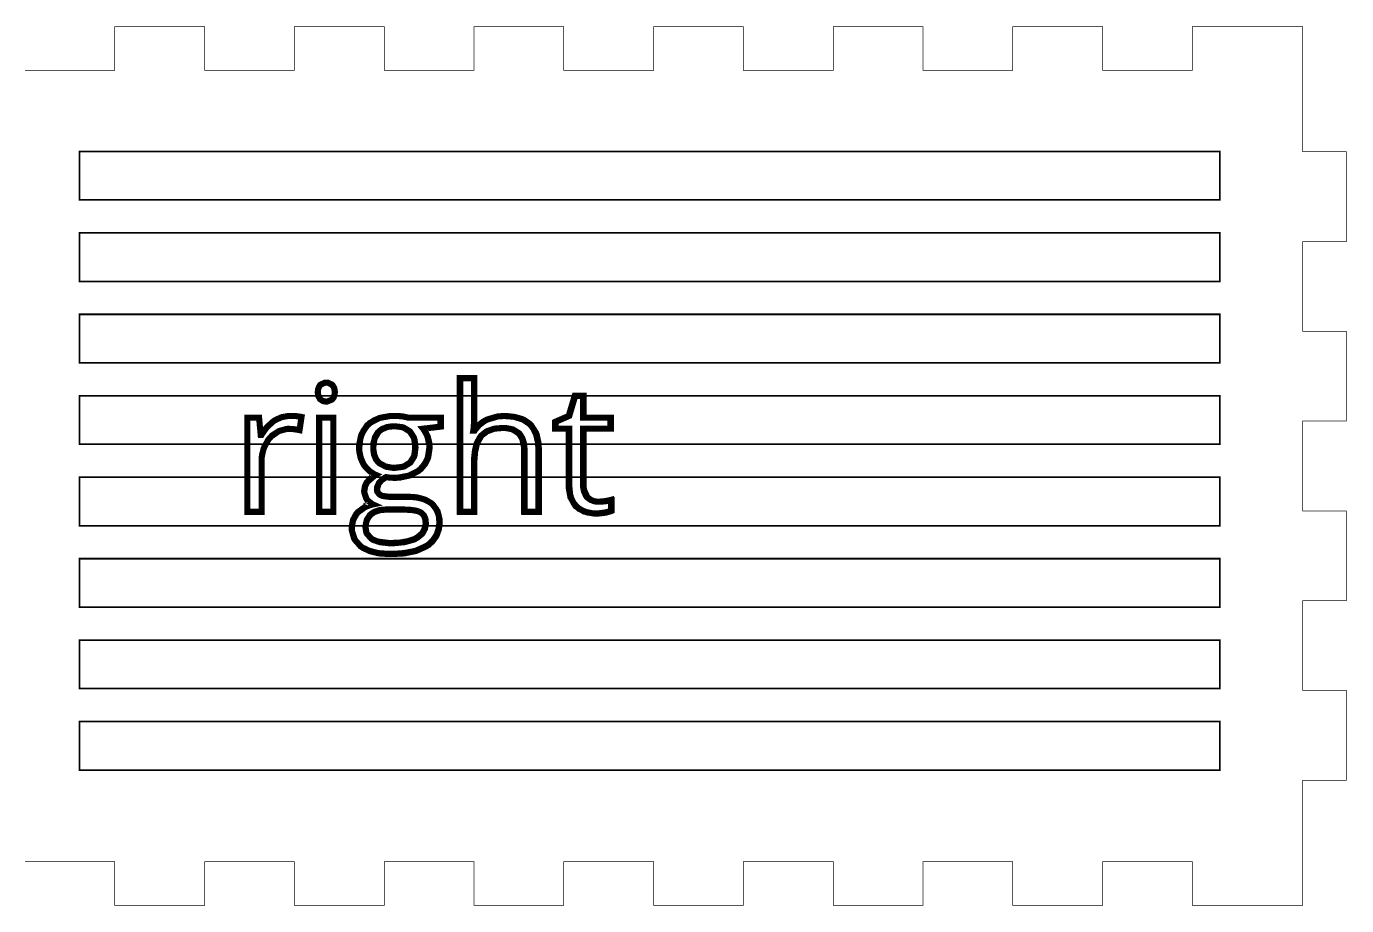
# Model space of a CAD drawing. Extents: x 0 to 31.7, y 0 to 22.6.
# Drawn here: x 13.39 to 21.5, y 5.51 to 10.91 of the extents above; entities that cross this region are included whole.
import ezdxf

# ---------------------------------------------------------------- set-up
doc = ezdxf.new("R2010")
doc.units = 0
doc.layers.get('0').update_dxf_attribs({"linetype": 'CONTINUOUS'})

msp = doc.modelspace()

# ---------------------------------------------------------------- linework, layer by layer
at = {"color": 1, "const_width": 0.00394}
msp.add_lwpolyline([(13.3858, 5.7806), (13.9369, 5.7806), (13.9369, 5.51292), (14.4882, 5.51292), (14.4882, 5.7806), (15.0394, 5.7806), (15.0394, 5.51292), (15.5906, 5.51292), (15.5906, 5.7806), (16.1417, 5.7806), (16.1417, 5.51292), (16.6929, 5.51292), (16.6929, 5.7806), (17.244, 5.7806), (17.244, 5.51292), (17.7953, 5.51292), (17.7953, 5.7806), (18.3465, 5.7806), (18.3465, 5.51292), (18.8976, 5.51292), (18.8976, 5.7806), (19.4489, 5.7806), (19.4489, 5.51292), (20, 5.51292), (20, 5.7806), (20.5511, 5.7806), (20.5511, 5.51292), (21.2283, 5.51292), (21.2283, 6.2806), (21.496, 6.2806), (21.496, 6.83182), (21.2283, 6.83182), (21.2283, 7.38297), (21.496, 7.38297), (21.496, 7.93419), (21.2283, 7.93419), (21.2283, 8.48535), (21.496, 8.48535), (21.496, 9.03651), (21.2283, 9.03651), (21.2283, 9.58772), (21.496, 9.58772), (21.496, 10.1389), (21.2283, 10.1389), (21.2283, 10.9066), (20.5511, 10.9066), (20.5511, 10.6389), (20, 10.6389), (20, 10.9066), (19.4489, 10.9066), (19.4489, 10.6389), (18.8976, 10.6389), (18.8976, 10.9066), (18.3465, 10.9066), (18.3465, 10.6389), (17.7953, 10.6389), (17.7953, 10.9066), (17.244, 10.9066), (17.244, 10.6389), (16.6929, 10.6389), (16.6929, 10.9066), (16.1417, 10.9066), (16.1417, 10.6389), (15.5906, 10.6389), (15.5906, 10.9066), (15.0394, 10.9066), (15.0394, 10.6389), (14.4882, 10.6389), (14.4882, 10.9066), (13.9369, 10.9066), (13.9369, 10.6389), (13.3858, 10.6389)], dxfattribs=at)
at = {"color": 0, "const_width": 0.01042}
for points in [[(13.7205, 10.1409), (20.7206, 10.1409), (20.7206, 9.84304), (13.7205, 9.84304), (13.7205, 10.1409)], [(13.7205, 9.64094), (20.7206, 9.64094), (20.7206, 9.34304), (13.7205, 9.34304), (13.7205, 9.64094)], [(13.7205, 9.14094), (20.7206, 9.14094), (20.7206, 8.84304), (13.7205, 8.84304), (13.7205, 9.14094)], [(13.7205, 8.64094), (20.7206, 8.64094), (20.7206, 8.34304), (13.7205, 8.34304), (13.7205, 8.64094)], [(13.7205, 8.14094), (20.7206, 8.14094), (20.7206, 7.84304), (13.7205, 7.84304), (13.7205, 8.14094)], [(13.7205, 7.64094), (20.7206, 7.64094), (20.7206, 7.34304), (13.7205, 7.34304), (13.7205, 7.64094)], [(13.7205, 7.14094), (20.7206, 7.14094), (20.7206, 6.84304), (13.7205, 6.84304), (13.7205, 7.14094)], [(13.7205, 6.64094), (20.7206, 6.64094), (20.7206, 6.34304), (13.7205, 6.34304), (13.7205, 6.64094)]]:
    msp.add_lwpolyline(points, close=True, dxfattribs=at)
at = {"color": 9, "const_width": 0.0372}
for points in [[(16.5369, 7.92958), (16.4494, 7.92958), (16.4494, 8.303), (16.4494, 8.32189), (16.4386, 8.37338), (16.4365, 8.37842), (16.4353, 8.38118), (16.4194, 8.40614), (16.4174, 8.40831), (16.4146, 8.41129), (16.3807, 8.43289), (16.3769, 8.43414), (16.3743, 8.43511), (16.3447, 8.44151), (16.3415, 8.44185), (16.3394, 8.44206), (16.3189, 8.44314), (16.3168, 8.44308), (16.3126, 8.44314), (16.2714, 8.43956), (16.2674, 8.43881), (16.2626, 8.43793), (16.2222, 8.42393), (16.2188, 8.42199), (16.2154, 8.42019), (16.1863, 8.39649), (16.1837, 8.39356), (16.1811, 8.39031), (16.1604, 8.35385), (16.159, 8.34983), (16.1565, 8.34315), (16.1474, 8.3049), (16.1425, 8.26014), (16.1422, 8.25022), (16.1421, 8.24864), (16.1418, 8.23574), (16.1418, 8.23139), (16.1418, 7.92958), (16.0544, 7.92958), (16.0544, 8.74914), (16.1418, 8.74914), (16.1418, 8.50103), (16.1418, 8.49349), (16.1414, 8.47336), (16.1414, 8.47081), (16.1411, 8.46664), (16.1382, 8.4299), (16.1376, 8.42676), (16.1429, 8.42676), (16.1468, 8.43289), (16.1699, 8.46001), (16.1979, 8.4821), (16.2042, 8.48568), (16.2051, 8.48628), (16.2153, 8.49186), (16.2164, 8.49235), (16.2222, 8.49522), (16.2836, 8.51351), (16.2901, 8.51421), (16.2929, 8.5146), (16.3171, 8.51633), (16.3251, 8.51633), (16.3301, 8.51639), (16.3799, 8.51247), (16.3849, 8.51167), (16.3901, 8.51079), (16.4374, 8.49653), (16.4415, 8.49457), (16.4454, 8.49278), (16.4808, 8.46897), (16.484, 8.46604), (16.4906, 8.45975), (16.5071, 8.43718), (16.5236, 8.40093), (16.5336, 8.35726), (16.5369, 8.31896), (16.5369, 8.30615), (16.5369, 7.92958)], [(16.5403, 7.92844), (16.4526, 7.92844), (16.4526, 8.30263), (16.4526, 8.30588), (16.4504, 8.33826), (16.4499, 8.34147), (16.4488, 8.34853), (16.4392, 8.37924), (16.4243, 8.40414), (16.4206, 8.40821), (16.4178, 8.41118), (16.3839, 8.43278), (16.38, 8.43403), (16.3774, 8.435), (16.3478, 8.4414), (16.3446, 8.44174), (16.3425, 8.44194), (16.3218, 8.44303), (16.3197, 8.44299), (16.3156, 8.44303), (16.2743, 8.43946), (16.2701, 8.43869), (16.2611, 8.43701), (16.2222, 8.42225), (16.1914, 8.39925), (16.1865, 8.39339), (16.1837, 8.39014), (16.1632, 8.35357), (16.1617, 8.34956), (16.1589, 8.34185), (16.1487, 8.29671), (16.1446, 8.24735), (16.1446, 8.23085), (16.1446, 7.92844), (16.0569, 7.92844), (16.0569, 8.74963), (16.1446, 8.74963), (16.1446, 8.50103), (16.1446, 8.49349), (16.144, 8.47331), (16.144, 8.47076), (16.1439, 8.46843), (16.1425, 8.44646), (16.1424, 8.44439), (16.1422, 8.44293), (16.1406, 8.42817), (16.1403, 8.42665), (16.1456, 8.42665), (16.1494, 8.43278), (16.1726, 8.45996), (16.2007, 8.4821), (16.2068, 8.48568), (16.2078, 8.48628), (16.2182, 8.49181), (16.2193, 8.49229), (16.225, 8.49517), (16.2865, 8.51351), (16.2931, 8.51426), (16.2958, 8.51465), (16.3253, 8.51639), (16.3282, 8.51633), (16.3442, 8.51633), (16.3922, 8.5109), (16.4369, 8.49821), (16.4447, 8.49457), (16.4486, 8.49278), (16.4842, 8.46892), (16.4874, 8.46593), (16.4915, 8.46181), (16.5229, 8.41249), (16.5249, 8.4069), (16.5264, 8.40283), (16.5369, 8.35693), (16.5376, 8.35183), (16.5381, 8.34804), (16.5403, 8.30963), (16.5403, 8.30578), (16.5403, 7.92844)], [(15.1844, 8.67931), (15.1843, 8.678), (15.1832, 8.66694), (15.1832, 8.66325), (15.1832, 8.65685), (15.1869, 8.63753), (15.1954, 8.62175), (15.1979, 8.61931), (15.1992, 8.61806), (15.214, 8.60861), (15.2158, 8.60796), (15.2172, 8.60742), (15.2332, 8.60482), (15.2349, 8.60482), (15.2382, 8.60476), (15.2687, 8.61697), (15.2713, 8.61931), (15.2721, 8.62011), (15.279, 8.62935), (15.2796, 8.63038), (15.2801, 8.63157), (15.2847, 8.64518), (15.285, 8.64671), (15.2853, 8.64806), (15.2865, 8.65944), (15.2865, 8.66325), (15.2865, 8.66971), (15.2826, 8.68896), (15.2737, 8.70464), (15.2713, 8.70697), (15.2686, 8.70936), (15.2433, 8.72119), (15.2349, 8.72119), (15.2337, 8.72119), (15.2307, 8.72108), (15.2304, 8.72103), (15.2274, 8.72092), (15.2001, 8.70936), (15.1979, 8.70725), (15.1963, 8.70562), (15.185, 8.68235), (15.1844, 8.67931)], [(15.1853, 8.67964), (15.1851, 8.67833), (15.184, 8.66493), (15.184, 8.66357), (15.184, 8.66276), (15.1844, 8.65451), (15.1846, 8.65369), (15.1846, 8.65224), (15.1874, 8.63883), (15.1878, 8.63764), (15.1883, 8.63596), (15.1975, 8.62082), (15.1989, 8.61951), (15.2001, 8.61828), (15.215, 8.60883), (15.2167, 8.60818), (15.2182, 8.60764), (15.2342, 8.60499), (15.2358, 8.60499), (15.2392, 8.60499), (15.2697, 8.61719), (15.2722, 8.61951), (15.2731, 8.62033), (15.28, 8.62956), (15.2806, 8.63058), (15.2811, 8.63178), (15.2857, 8.64546), (15.2861, 8.64697), (15.2862, 8.64839), (15.2875, 8.65978), (15.2875, 8.66357), (15.2875, 8.66596), (15.2872, 8.67231), (15.2871, 8.67307), (15.2869, 8.67453), (15.2842, 8.68767), (15.2839, 8.68881), (15.2832, 8.6906), (15.2736, 8.70617), (15.2722, 8.70742), (15.2696, 8.70979), (15.2443, 8.72162), (15.2358, 8.72162), (15.2265, 8.72162), (15.2012, 8.70996), (15.1989, 8.70762), (15.1979, 8.70676), (15.1903, 8.69601), (15.1897, 8.69476), (15.1893, 8.69368), (15.1856, 8.68104), (15.1853, 8.67964)], [(16.9819, 8.00168), (16.9819, 7.93479), (16.9799, 7.93375), (16.9493, 7.92507), (16.9454, 7.92437), (16.945, 7.92432), (16.9406, 7.92361), (16.9401, 7.9235), (16.9381, 7.92318), (16.9175, 7.92046), (16.9154, 7.92025), (16.9135, 7.92008), (16.8951, 7.91906), (16.8933, 7.919), (16.8926, 7.919), (16.8908, 7.919), (16.8904, 7.919), (16.8721, 7.919), (16.8171, 7.93007), (16.7647, 7.96317), (16.7333, 8.01828), (16.7229, 8.07622), (16.7229, 8.09549), (16.7229, 8.43892), (16.6401, 8.43892), (16.6401, 8.48101), (16.7229, 8.51736), (16.7597, 8.64063), (16.8103, 8.64063), (16.8103, 8.50683), (16.9778, 8.50683), (16.9778, 8.43892), (16.8103, 8.43892), (16.8103, 8.09918), (16.8103, 8.08768), (16.8165, 8.05311), (16.8308, 8.02376), (16.835, 8.0191), (16.8382, 8.01546), (16.8576, 8.00136), (16.8801, 7.99317), (16.885, 7.99251), (16.8864, 7.99229), (16.8987, 7.99115), (16.9031, 7.99115), (16.9135, 7.99115), (16.9415, 7.99365), (16.9451, 7.99414), (16.9453, 7.99419), (16.9475, 7.99457), (16.9478, 7.99457), (16.9489, 7.99479), (16.9593, 7.99658), (16.9604, 7.99675), (16.9624, 7.99713), (16.9794, 8.00097), (16.9808, 8.00136), (16.981, 8.00142), (16.9819, 8.00168), (16.9819, 8.00168)], [(16.9863, 8.00076), (16.9863, 7.93375), (16.9842, 7.93272), (16.9535, 7.92399), (16.9496, 7.92329), (16.9492, 7.92324), (16.9447, 7.92253), (16.9443, 7.92242), (16.9397, 7.92165), (16.9057, 7.91792), (16.8944, 7.91792), (16.8793, 7.91792), (16.8342, 7.92497), (16.7872, 7.94607), (16.7538, 7.98118), (16.7365, 8.01758), (16.7335, 8.03033), (16.7322, 8.03564), (16.7265, 8.08931), (16.7267, 8.09467), (16.7267, 8.43875), (16.6437, 8.43875), (16.6437, 8.48096), (16.7267, 8.51742), (16.7636, 8.6409), (16.8143, 8.6409), (16.8143, 8.50683), (16.9821, 8.50683), (16.9821, 8.43875), (16.8143, 8.43875), (16.8143, 8.09836), (16.8142, 8.09581), (16.8163, 8.06999), (16.8168, 8.06739), (16.8176, 8.06239), (16.8362, 8.02138), (16.839, 8.01818), (16.8422, 8.01454), (16.8617, 8.00037), (16.8842, 7.99219), (16.889, 7.99154), (16.8906, 7.99132), (16.9029, 7.99018), (16.9071, 7.99018), (16.9176, 7.99018), (16.9457, 7.99274), (16.9493, 7.99322), (16.9494, 7.99328), (16.9517, 7.9936), (16.9519, 7.9936), (16.9531, 7.99382), (16.9636, 7.99567), (16.9646, 7.99582), (16.9667, 7.99621), (16.9836, 8.00006), (16.9851, 8.00043), (16.9851, 8.00049), (16.9861, 8.00076), (16.9863, 8.00076)], [(15.0833, 8.51107), (15.0711, 8.42979), (15.0651, 8.43115), (15.0221, 8.43772), (15.0078, 8.43772), (14.9915, 8.43772), (14.9428, 8.4235), (14.8961, 8.39025), (14.8878, 8.38069), (14.8808, 8.37283), (14.8549, 8.32835), (14.8404, 8.27881), (14.8394, 8.26839), (14.8392, 8.26594), (14.8378, 8.24126), (14.8379, 8.23876), (14.8379, 7.92844), (14.7503, 7.92844), (14.7503, 8.50683), (14.8225, 8.50683), (14.8326, 8.39974), (14.8368, 8.39974), (14.8392, 8.40397), (14.8668, 8.44331), (14.8699, 8.44694), (14.8732, 8.45074), (14.9103, 8.484), (14.9144, 8.48682), (14.9217, 8.49186), (14.9619, 8.50976), (15.0053, 8.51747), (15.0142, 8.51742), (15.0232, 8.51742), (15.0471, 8.51611), (15.0501, 8.51585), (15.0529, 8.51563), (15.0806, 8.51167), (15.0833, 8.51107)], [(15.0826, 8.51107), (15.0706, 8.4299), (15.0682, 8.43044), (15.0451, 8.43468), (15.0428, 8.435), (15.0404, 8.43539), (15.0187, 8.43756), (15.0167, 8.43761), (15.0158, 8.43767), (15.0094, 8.43782), (15.0074, 8.43782), (14.9967, 8.43793), (14.9463, 8.42546), (14.9026, 8.39729), (14.8954, 8.38949), (14.8947, 8.38883), (14.8881, 8.38167), (14.8875, 8.38092), (14.8792, 8.37147), (14.8501, 8.31711), (14.8378, 8.25874), (14.8378, 8.23926), (14.8378, 7.92958), (14.7503, 7.92958), (14.7503, 8.50683), (14.8224, 8.50683), (14.8325, 8.3999), (14.8367, 8.3999), (14.839, 8.40414), (14.8665, 8.44347), (14.8697, 8.4471), (14.8729, 8.4509), (14.91, 8.48406), (14.9142, 8.48682), (14.9214, 8.49186), (14.9615, 8.50971), (15.0047, 8.51742), (15.0136, 8.51736), (15.0226, 8.51736), (15.0465, 8.51611), (15.0496, 8.51585), (15.0524, 8.51563), (15.0799, 8.51167), (15.0826, 8.51107)], [(15.2781, 8.50683), (15.2781, 7.92958), (15.1907, 7.92958), (15.1907, 8.50683), (15.2781, 8.50683)], [(15.279, 8.50683), (15.279, 7.92844), (15.1915, 7.92844), (15.1915, 8.50683), (15.279, 8.50683)], [(15.7363, 8.50683), (15.936, 8.50683), (15.936, 8.45156), (15.829, 8.43892), (15.8311, 8.43636), (15.8499, 8.40381), (15.8517, 8.39985), (15.8519, 8.39908), (15.855, 8.3915), (15.8554, 8.39068), (15.8572, 8.38574), (15.8669, 8.33908), (15.8669, 8.32351), (15.8669, 8.31825), (15.8593, 8.26644), (15.8576, 8.26139), (15.8554, 8.25429), (15.8383, 8.22146), (15.8146, 8.19308), (15.809, 8.18821), (15.7993, 8.17979), (15.7403, 8.15028), (15.6725, 8.13758), (15.6499, 8.13758), (15.6418, 8.13758), (15.62, 8.13911), (15.6174, 8.13937), (15.6161, 8.13954), (15.6028, 8.1416), (15.6014, 8.14182), (15.5921, 8.13693), (15.5596, 8.10851), (15.5457, 8.07781), (15.5457, 8.06754), (15.5456, 8.06629), (15.5475, 8.05393), (15.5479, 8.05274), (15.5486, 8.05072), (15.5619, 8.03444), (15.5639, 8.03321), (15.564, 8.03315), (15.565, 8.03256), (15.5651, 8.0325), (15.5661, 8.0319), (15.5775, 8.02724), (15.5788, 8.02692), (15.5819, 8.02599), (15.6194, 8.02115), (15.6319, 8.02115), (15.7342, 8.02115), (15.7387, 8.02121), (15.784, 8.01801), (15.7885, 8.01731), (15.7976, 8.0159), (15.8385, 8.00418), (15.8725, 7.98622), (15.8782, 7.98167), (15.8847, 7.97667), (15.9097, 7.94547), (15.9246, 7.90826), (15.9258, 7.90018), (15.9262, 7.89746), (15.9286, 7.86968), (15.9286, 7.86686), (15.9286, 7.85585), (15.9239, 7.82264), (15.91, 7.78386), (15.8869, 7.75054), (15.8633, 7.72863), (15.8547, 7.72265), (15.8544, 7.7225), (15.8519, 7.72086), (15.8517, 7.72071), (15.8464, 7.71739), (15.79, 7.69179), (15.784, 7.69006), (15.7733, 7.68679), (15.7125, 7.67535), (15.6486, 7.67042), (15.6272, 7.67042), (15.6218, 7.67042), (15.5669, 7.67383), (15.5615, 7.67453), (15.5504, 7.67606), (15.501, 7.68858), (15.4597, 7.70768), (15.4526, 7.71251), (15.4479, 7.71565), (15.4104, 7.7564), (15.4078, 7.76129), (15.405, 7.76639), (15.3913, 7.81526), (15.3913, 7.83154), (15.3911, 7.83996), (15.3996, 7.88032), (15.4194, 7.91644), (15.425, 7.92269), (15.4286, 7.92681), (15.4724, 7.95871), (15.4775, 7.96089), (15.4808, 7.96246), (15.5161, 7.97407), (15.5199, 7.97483), (15.5163, 7.97646), (15.4868, 8.00028), (15.4846, 8.00336), (15.4844, 8.00358), (15.4828, 8.00569), (15.4826, 8.00592), (15.4804, 8.00917), (15.4679, 8.04579), (15.4678, 8.04969), (15.4678, 8.05013), (15.4676, 8.05371), (15.4676, 8.0549), (15.4676, 8.05767), (15.4718, 8.08453), (15.4728, 8.08713), (15.4733, 8.08919), (15.4832, 8.10846), (15.4846, 8.11019), (15.4857, 8.11193), (15.4994, 8.12744), (15.5011, 8.12885), (15.5035, 8.13118), (15.534, 8.15381), (15.5376, 8.15603), (15.531, 8.15886), (15.5006, 8.178), (15.4753, 8.20344), (15.4711, 8.20936), (15.4706, 8.21013), (15.4653, 8.21799), (15.4647, 8.21875), (15.4606, 8.22532), (15.4453, 8.26053), (15.4375, 8.29813), (15.4371, 8.30583), (15.4369, 8.30701), (15.4367, 8.31663), (15.4367, 8.31982), (15.4367, 8.34082), (15.4508, 8.40381), (15.484, 8.45747), (15.4935, 8.46604), (15.5029, 8.47461), (15.5622, 8.50456), (15.6315, 8.51736), (15.6546, 8.51736), (15.6583, 8.51742), (15.6953, 8.51503), (15.699, 8.51454), (15.7021, 8.51417), (15.7332, 8.50776), (15.7363, 8.50683)], [(15.7382, 8.50683), (15.9382, 8.50683), (15.9382, 8.45144), (15.8311, 8.43875), (15.8322, 8.43733), (15.8425, 8.42204), (15.8433, 8.42042), (15.8446, 8.41824), (15.8564, 8.39328), (15.8574, 8.39046), (15.8586, 8.38726), (15.8671, 8.35368), (15.8675, 8.35021), (15.8678, 8.34799), (15.869, 8.32547), (15.869, 8.32319), (15.869, 8.31793), (15.8614, 8.266), (15.8599, 8.26096), (15.8575, 8.25385), (15.8406, 8.22092), (15.8167, 8.19249), (15.811, 8.18761), (15.8024, 8.18001), (15.7499, 8.15224), (15.6858, 8.13813), (15.6712, 8.13737), (15.6696, 8.13732), (15.6561, 8.13693), (15.6517, 8.13693), (15.6489, 8.13693), (15.6218, 8.13846), (15.619, 8.13872), (15.6176, 8.13889), (15.6044, 8.1409), (15.6031, 8.14111), (15.6008, 8.13997), (15.5799, 8.12646), (15.5779, 8.12489), (15.5758, 8.12315), (15.5587, 8.10439), (15.5575, 8.10237), (15.5557, 8.09972), (15.5471, 8.06993), (15.5471, 8.06674), (15.5471, 8.06549), (15.549, 8.05306), (15.5494, 8.05186), (15.5501, 8.04975), (15.5644, 8.03288), (15.5667, 8.03162), (15.5678, 8.03103), (15.5792, 8.02636), (15.5803, 8.02599), (15.5826, 8.02533), (15.6126, 8.02094), (15.6164, 8.02072), (15.6178, 8.02067), (15.6322, 8.02029), (15.6338, 8.02029), (15.7361, 8.02029), (15.7506, 8.02029), (15.7939, 8.0159), (15.8349, 8.00558), (15.8421, 8.00265), (15.8454, 8.00131), (15.8775, 7.98296), (15.8804, 7.98068), (15.8887, 7.97413), (15.9182, 7.93218), (15.9308, 7.88232), (15.9308, 7.86567), (15.9308, 7.85439), (15.926, 7.82053), (15.9115, 7.78103), (15.8874, 7.74729), (15.8629, 7.72515), (15.8537, 7.71918), (15.8485, 7.71588), (15.7919, 7.69026), (15.786, 7.68847), (15.7804, 7.68679), (15.7188, 7.67426), (15.7119, 7.67339), (15.705, 7.67264), (15.6358, 7.66883), (15.629, 7.66883), (15.6235, 7.66883), (15.5685, 7.67225), (15.5631, 7.67296), (15.5519, 7.67449), (15.5024, 7.68701), (15.4611, 7.70617), (15.454, 7.71099), (15.4444, 7.71761), (15.41, 7.75814), (15.3933, 7.80881), (15.3928, 7.82047), (15.3928, 7.82129), (15.3925, 7.82807), (15.3925, 7.83029), (15.3925, 7.84261), (15.401, 7.8795), (15.4207, 7.91521), (15.4264, 7.9216), (15.43, 7.92572), (15.4737, 7.95768), (15.4789, 7.95985), (15.4822, 7.96143), (15.5176, 7.9731), (15.5214, 7.97385), (15.5178, 7.97547), (15.4883, 7.99929), (15.486, 8.00239), (15.4858, 8.00261), (15.4842, 8.00478), (15.4842, 8.00499), (15.4818, 8.00825), (15.4693, 8.04497), (15.4692, 8.04889), (15.4692, 8.04932), (15.469, 8.0529), (15.469, 8.05404), (15.469, 8.05681), (15.4732, 8.08371), (15.4742, 8.08632), (15.4747, 8.08837), (15.4846, 8.10775), (15.486, 8.10949), (15.4887, 8.11344), (15.5332, 8.15169), (15.5392, 8.15539), (15.5325, 8.15821), (15.5021, 8.1774), (15.4767, 8.2029), (15.4725, 8.20882), (15.4719, 8.20958), (15.4667, 8.21739), (15.4661, 8.21815), (15.4619, 8.22472), (15.4467, 8.26004), (15.4387, 8.29775), (15.4383, 8.30544), (15.4382, 8.30664), (15.4379, 8.31629), (15.4379, 8.3195), (15.4379, 8.32454), (15.4435, 8.37446), (15.4446, 8.37935), (15.4464, 8.38769), (15.4631, 8.42654), (15.4886, 8.46018), (15.4949, 8.46593), (15.5, 8.47054), (15.5283, 8.48964), (15.5597, 8.50347), (15.5663, 8.50538), (15.571, 8.50683), (15.6231, 8.51606), (15.6288, 8.51644), (15.6311, 8.5166), (15.65, 8.51742), (15.6564, 8.51742), (15.66, 8.51747), (15.6971, 8.51508), (15.7008, 8.5146), (15.7039, 8.51421), (15.7351, 8.50776), (15.7382, 8.50683)], [(15.5425, 8.24735), (15.5435, 8.24582), (15.5558, 8.23161), (15.5572, 8.23031), (15.5629, 8.22515), (15.5982, 8.20703), (15.6389, 8.19922), (15.6525, 8.19922), (15.6568, 8.19917), (15.6983, 8.20415), (15.7024, 8.20518), (15.7119, 8.20779), (15.749, 8.23085), (15.7724, 8.26736), (15.7749, 8.27669), (15.7758, 8.28054), (15.7806, 8.31961), (15.7806, 8.32351), (15.7806, 8.3279), (15.7753, 8.37088), (15.7742, 8.37506), (15.7714, 8.38471), (15.7471, 8.42219), (15.7088, 8.44553), (15.699, 8.44808), (15.695, 8.44906), (15.655, 8.45372), (15.651, 8.45367), (15.6401, 8.45367), (15.6079, 8.44879), (15.5783, 8.43739), (15.5732, 8.43414), (15.5717, 8.43317), (15.5575, 8.42176), (15.5563, 8.42046), (15.5515, 8.41581), (15.534, 8.3865), (15.5244, 8.34956), (15.5237, 8.34099), (15.5236, 8.33942), (15.5231, 8.32633), (15.5231, 8.32194), (15.5231, 8.31158), (15.5278, 8.28049), (15.5392, 8.25217), (15.5425, 8.24735)], [(15.544, 8.2469), (15.545, 8.24533), (15.5574, 8.23112), (15.5587, 8.22982), (15.5619, 8.22689), (15.6001, 8.20622), (15.6043, 8.20503), (15.6081, 8.204), (15.6426, 8.19868), (15.6543, 8.19868), (15.6585, 8.19863), (15.7001, 8.20356), (15.7043, 8.20458), (15.7138, 8.20719), (15.751, 8.23031), (15.7742, 8.26693), (15.7768, 8.27626), (15.7778, 8.28011), (15.7825, 8.31922), (15.7825, 8.32319), (15.7825, 8.32758), (15.7772, 8.37061), (15.7761, 8.37478), (15.7733, 8.38444), (15.749, 8.42204), (15.7106, 8.44542), (15.7007, 8.44797), (15.6968, 8.44894), (15.6567, 8.45361), (15.6526, 8.45356), (15.6496, 8.45361), (15.6183, 8.45063), (15.6153, 8.44997), (15.6114, 8.44922), (15.5776, 8.43593), (15.5749, 8.43403), (15.5732, 8.43306), (15.559, 8.4216), (15.5578, 8.42031), (15.5547, 8.41732), (15.5335, 8.38157), (15.5322, 8.3775), (15.5313, 8.37472), (15.5254, 8.34407), (15.5251, 8.34071), (15.525, 8.33914), (15.5244, 8.32324), (15.5244, 8.32161), (15.5244, 8.31125), (15.5293, 8.28006), (15.5407, 8.25174), (15.544, 8.2469)], [(15.7064, 7.94271), (15.6014, 7.94271), (15.5985, 7.94276), (15.5682, 7.94015), (15.5653, 7.93961), (15.5618, 7.93901), (15.5311, 7.92888), (15.5285, 7.92746), (15.5267, 7.9266), (15.5101, 7.91558), (15.5088, 7.91428), (15.5032, 7.90956), (15.4839, 7.87967), (15.4756, 7.8444), (15.4756, 7.83262), (15.4756, 7.82986), (15.4804, 7.80263), (15.4814, 7.80003), (15.4829, 7.79611), (15.511, 7.764), (15.5151, 7.7615), (15.5178, 7.75993), (15.5465, 7.74761), (15.5496, 7.74675), (15.5549, 7.74522), (15.62, 7.73731), (15.6276, 7.73725), (15.6278, 7.73725), (15.6282, 7.73725), (15.6283, 7.73725), (15.6331, 7.73725), (15.681, 7.73942), (15.6857, 7.73986), (15.6953, 7.74083), (15.7379, 7.74864), (15.7733, 7.76053), (15.7794, 7.76351), (15.7804, 7.76406), (15.7904, 7.76958), (15.7914, 7.77018), (15.7942, 7.77186), (15.8187, 7.79258), (15.821, 7.79497), (15.8249, 7.79949), (15.8386, 7.82508), (15.8444, 7.85357), (15.8443, 7.85949), (15.8443, 7.86149), (15.8425, 7.88108), (15.8421, 7.88297), (15.8417, 7.88525), (15.8342, 7.90489), (15.8332, 7.90657), (15.8321, 7.90842), (15.8171, 7.92339), (15.8153, 7.92453), (15.8117, 7.92686), (15.7858, 7.93576), (15.7501, 7.94114), (15.7415, 7.94168), (15.7386, 7.94189), (15.7093, 7.94276), (15.7064, 7.94271)], [(15.7081, 7.94163), (15.6031, 7.94163), (15.6, 7.94168), (15.5697, 7.93913), (15.5668, 7.93858), (15.5633, 7.93799), (15.5326, 7.92779), (15.5299, 7.92637), (15.5281, 7.92551), (15.5117, 7.91444), (15.5101, 7.91314), (15.5062, 7.90978), (15.4906, 7.88954), (15.4808, 7.86594), (15.4799, 7.86083), (15.4793, 7.85846), (15.4769, 7.83388), (15.4769, 7.83138), (15.4769, 7.82861), (15.4817, 7.80132), (15.4828, 7.79872), (15.4843, 7.79482), (15.5125, 7.76264), (15.5165, 7.7601), (15.5231, 7.75608), (15.5644, 7.74197), (15.6171, 7.73589), (15.6293, 7.73583), (15.6294, 7.73583), (15.6299, 7.73583), (15.63, 7.73583), (15.6518, 7.73583), (15.7171, 7.7424), (15.7725, 7.75776), (15.7814, 7.76215), (15.7824, 7.76269), (15.7924, 7.76824), (15.7933, 7.76882), (15.7961, 7.77051), (15.8208, 7.79124), (15.8229, 7.79362), (15.8268, 7.79813), (15.8407, 7.82379), (15.8465, 7.85232), (15.8464, 7.85824), (15.8464, 7.86025), (15.8446, 7.87989), (15.8443, 7.88178), (15.8438, 7.88406), (15.8362, 7.90375), (15.8353, 7.90543), (15.834, 7.90728), (15.8192, 7.92236), (15.8174, 7.92344), (15.8157, 7.92437), (15.7993, 7.93153), (15.7976, 7.93201), (15.7924, 7.93365), (15.7596, 7.93924), (15.721, 7.94163), (15.7081, 7.94163)]]:
    msp.add_lwpolyline(points, close=True, dxfattribs=at)
at = {"color": 9}
for points in [[(15.1844, 8.67931), (15.1843, 8.678), (15.1832, 8.66694), (15.1832, 8.66325), (15.1832, 8.65685), (15.1869, 8.63753), (15.1954, 8.62175), (15.1979, 8.61931), (15.1992, 8.61806), (15.214, 8.60861), (15.2158, 8.60796), (15.2172, 8.60742), (15.2332, 8.60482), (15.2349, 8.60482), (15.2382, 8.60476), (15.2687, 8.61697), (15.2713, 8.61931), (15.2721, 8.62011), (15.279, 8.62935), (15.2796, 8.63038), (15.2801, 8.63157), (15.2847, 8.64518), (15.285, 8.64671), (15.2853, 8.64806), (15.2865, 8.65944), (15.2865, 8.66325), (15.2865, 8.66971), (15.2826, 8.68896), (15.2737, 8.70464), (15.2713, 8.70697), (15.2686, 8.70936), (15.2433, 8.72119), (15.2349, 8.72119), (15.2337, 8.72119), (15.2307, 8.72108), (15.2304, 8.72103), (15.2274, 8.72092), (15.2001, 8.70936), (15.1979, 8.70725), (15.1963, 8.70562), (15.185, 8.68235), (15.1844, 8.67931)], [(15.1853, 8.67964), (15.1851, 8.67833), (15.184, 8.66493), (15.184, 8.66357), (15.184, 8.66276), (15.1844, 8.65451), (15.1846, 8.65369), (15.1846, 8.65224), (15.1874, 8.63883), (15.1878, 8.63764), (15.1883, 8.63596), (15.1975, 8.62082), (15.1989, 8.61951), (15.2001, 8.61828), (15.215, 8.60883), (15.2167, 8.60818), (15.2182, 8.60764), (15.2342, 8.60499), (15.2358, 8.60499), (15.2392, 8.60499), (15.2697, 8.61719), (15.2722, 8.61951), (15.2731, 8.62033), (15.28, 8.62956), (15.2806, 8.63058), (15.2811, 8.63178), (15.2857, 8.64546), (15.2861, 8.64697), (15.2862, 8.64839), (15.2875, 8.65978), (15.2875, 8.66357), (15.2875, 8.66596), (15.2872, 8.67231), (15.2871, 8.67307), (15.2869, 8.67453), (15.2842, 8.68767), (15.2839, 8.68881), (15.2832, 8.6906), (15.2736, 8.70617), (15.2722, 8.70742), (15.2696, 8.70979), (15.2443, 8.72162), (15.2358, 8.72162), (15.2265, 8.72162), (15.2012, 8.70996), (15.1989, 8.70762), (15.1979, 8.70676), (15.1903, 8.69601), (15.1897, 8.69476), (15.1893, 8.69368), (15.1856, 8.68104), (15.1853, 8.67964)], [(16.5369, 7.92958), (16.4494, 7.92958), (16.4494, 8.303), (16.4494, 8.32189), (16.4386, 8.37338), (16.4365, 8.37842), (16.4353, 8.38118), (16.4194, 8.40614), (16.4174, 8.40831), (16.4146, 8.41129), (16.3807, 8.43289), (16.3769, 8.43414), (16.3743, 8.43511), (16.3447, 8.44151), (16.3415, 8.44185), (16.3394, 8.44206), (16.3189, 8.44314), (16.3168, 8.44308), (16.3126, 8.44314), (16.2714, 8.43956), (16.2674, 8.43881), (16.2626, 8.43793), (16.2222, 8.42393), (16.2188, 8.42199), (16.2154, 8.42019), (16.1863, 8.39649), (16.1837, 8.39356), (16.1811, 8.39031), (16.1604, 8.35385), (16.159, 8.34983), (16.1565, 8.34315), (16.1474, 8.3049), (16.1425, 8.26014), (16.1422, 8.25022), (16.1421, 8.24864), (16.1418, 8.23574), (16.1418, 8.23139), (16.1418, 7.92958), (16.0544, 7.92958), (16.0544, 8.74914), (16.1418, 8.74914), (16.1418, 8.50103), (16.1418, 8.49349), (16.1414, 8.47336), (16.1414, 8.47081), (16.1411, 8.46664), (16.1382, 8.4299), (16.1376, 8.42676), (16.1429, 8.42676), (16.1468, 8.43289), (16.1699, 8.46001), (16.1979, 8.4821), (16.2042, 8.48568), (16.2051, 8.48628), (16.2153, 8.49186), (16.2164, 8.49235), (16.2222, 8.49522), (16.2836, 8.51351), (16.2901, 8.51421), (16.2929, 8.5146), (16.3171, 8.51633), (16.3251, 8.51633), (16.3301, 8.51639), (16.3799, 8.51247), (16.3849, 8.51167), (16.3901, 8.51079), (16.4374, 8.49653), (16.4415, 8.49457), (16.4454, 8.49278), (16.4808, 8.46897), (16.484, 8.46604), (16.4906, 8.45975), (16.5071, 8.43718), (16.5236, 8.40093), (16.5336, 8.35726), (16.5369, 8.31896), (16.5369, 8.30615), (16.5369, 7.92958)], [(16.5403, 7.92844), (16.4526, 7.92844), (16.4526, 8.30263), (16.4526, 8.30588), (16.4504, 8.33826), (16.4499, 8.34147), (16.4488, 8.34853), (16.4392, 8.37924), (16.4243, 8.40414), (16.4206, 8.40821), (16.4178, 8.41118), (16.3839, 8.43278), (16.38, 8.43403), (16.3774, 8.435), (16.3478, 8.4414), (16.3446, 8.44174), (16.3425, 8.44194), (16.3218, 8.44303), (16.3197, 8.44299), (16.3156, 8.44303), (16.2743, 8.43946), (16.2701, 8.43869), (16.2611, 8.43701), (16.2222, 8.42225), (16.1914, 8.39925), (16.1865, 8.39339), (16.1837, 8.39014), (16.1632, 8.35357), (16.1617, 8.34956), (16.1589, 8.34185), (16.1487, 8.29671), (16.1446, 8.24735), (16.1446, 8.23085), (16.1446, 7.92844), (16.0569, 7.92844), (16.0569, 8.74963), (16.1446, 8.74963), (16.1446, 8.50103), (16.1446, 8.49349), (16.144, 8.47331), (16.144, 8.47076), (16.1439, 8.46843), (16.1425, 8.44646), (16.1424, 8.44439), (16.1422, 8.44293), (16.1406, 8.42817), (16.1403, 8.42665), (16.1456, 8.42665), (16.1494, 8.43278), (16.1726, 8.45996), (16.2007, 8.4821), (16.2068, 8.48568), (16.2078, 8.48628), (16.2182, 8.49181), (16.2193, 8.49229), (16.225, 8.49517), (16.2865, 8.51351), (16.2931, 8.51426), (16.2958, 8.51465), (16.3253, 8.51639), (16.3282, 8.51633), (16.3442, 8.51633), (16.3922, 8.5109), (16.4369, 8.49821), (16.4447, 8.49457), (16.4486, 8.49278), (16.4842, 8.46892), (16.4874, 8.46593), (16.4915, 8.46181), (16.5229, 8.41249), (16.5249, 8.4069), (16.5264, 8.40283), (16.5369, 8.35693), (16.5376, 8.35183), (16.5381, 8.34804), (16.5403, 8.30963), (16.5403, 8.30578), (16.5403, 7.92844)], [(16.9819, 8.00168), (16.9819, 7.93479), (16.9799, 7.93375), (16.9493, 7.92507), (16.9454, 7.92437), (16.945, 7.92432), (16.9406, 7.92361), (16.9401, 7.9235), (16.9381, 7.92318), (16.9175, 7.92046), (16.9154, 7.92025), (16.9135, 7.92008), (16.8951, 7.91906), (16.8933, 7.919), (16.8926, 7.919), (16.8908, 7.919), (16.8904, 7.919), (16.8721, 7.919), (16.8171, 7.93007), (16.7647, 7.96317), (16.7333, 8.01828), (16.7229, 8.07622), (16.7229, 8.09549), (16.7229, 8.43892), (16.6401, 8.43892), (16.6401, 8.48101), (16.7229, 8.51736), (16.7597, 8.64063), (16.8103, 8.64063), (16.8103, 8.50683), (16.9778, 8.50683), (16.9778, 8.43892), (16.8103, 8.43892), (16.8103, 8.09918), (16.8103, 8.08768), (16.8165, 8.05311), (16.8308, 8.02376), (16.835, 8.0191), (16.8382, 8.01546), (16.8576, 8.00136), (16.8801, 7.99317), (16.885, 7.99251), (16.8864, 7.99229), (16.8987, 7.99115), (16.9031, 7.99115), (16.9135, 7.99115), (16.9415, 7.99365), (16.9451, 7.99414), (16.9453, 7.99419), (16.9475, 7.99457), (16.9478, 7.99457), (16.9489, 7.99479), (16.9593, 7.99658), (16.9604, 7.99675), (16.9624, 7.99713), (16.9794, 8.00097), (16.9808, 8.00136), (16.981, 8.00142), (16.9819, 8.00168), (16.9819, 8.00168)], [(16.9863, 8.00076), (16.9863, 7.93375), (16.9842, 7.93272), (16.9535, 7.92399), (16.9496, 7.92329), (16.9492, 7.92324), (16.9447, 7.92253), (16.9443, 7.92242), (16.9397, 7.92165), (16.9057, 7.91792), (16.8944, 7.91792), (16.8793, 7.91792), (16.8342, 7.92497), (16.7872, 7.94607), (16.7538, 7.98118), (16.7365, 8.01758), (16.7335, 8.03033), (16.7322, 8.03564), (16.7265, 8.08931), (16.7267, 8.09467), (16.7267, 8.43875), (16.6437, 8.43875), (16.6437, 8.48096), (16.7267, 8.51742), (16.7636, 8.6409), (16.8143, 8.6409), (16.8143, 8.50683), (16.9821, 8.50683), (16.9821, 8.43875), (16.8143, 8.43875), (16.8143, 8.09836), (16.8142, 8.09581), (16.8163, 8.06999), (16.8168, 8.06739), (16.8176, 8.06239), (16.8362, 8.02138), (16.839, 8.01818), (16.8422, 8.01454), (16.8617, 8.00037), (16.8842, 7.99219), (16.889, 7.99154), (16.8906, 7.99132), (16.9029, 7.99018), (16.9071, 7.99018), (16.9176, 7.99018), (16.9457, 7.99274), (16.9493, 7.99322), (16.9494, 7.99328), (16.9517, 7.9936), (16.9519, 7.9936), (16.9531, 7.99382), (16.9636, 7.99567), (16.9646, 7.99582), (16.9667, 7.99621), (16.9836, 8.00006), (16.9851, 8.00043), (16.9851, 8.00049), (16.9861, 8.00076), (16.9863, 8.00076)], [(15.0833, 8.51107), (15.0711, 8.42979), (15.0651, 8.43115), (15.0221, 8.43772), (15.0078, 8.43772), (14.9915, 8.43772), (14.9428, 8.4235), (14.8961, 8.39025), (14.8878, 8.38069), (14.8808, 8.37283), (14.8549, 8.32835), (14.8404, 8.27881), (14.8394, 8.26839), (14.8392, 8.26594), (14.8378, 8.24126), (14.8379, 8.23876), (14.8379, 7.92844), (14.7503, 7.92844), (14.7503, 8.50683), (14.8225, 8.50683), (14.8326, 8.39974), (14.8368, 8.39974), (14.8392, 8.40397), (14.8668, 8.44331), (14.8699, 8.44694), (14.8732, 8.45074), (14.9103, 8.484), (14.9144, 8.48682), (14.9217, 8.49186), (14.9619, 8.50976), (15.0053, 8.51747), (15.0142, 8.51742), (15.0232, 8.51742), (15.0471, 8.51611), (15.0501, 8.51585), (15.0529, 8.51563), (15.0806, 8.51167), (15.0833, 8.51107)], [(15.0826, 8.51107), (15.0706, 8.4299), (15.0682, 8.43044), (15.0451, 8.43468), (15.0428, 8.435), (15.0404, 8.43539), (15.0187, 8.43756), (15.0167, 8.43761), (15.0158, 8.43767), (15.0094, 8.43782), (15.0074, 8.43782), (14.9967, 8.43793), (14.9463, 8.42546), (14.9026, 8.39729), (14.8954, 8.38949), (14.8947, 8.38883), (14.8881, 8.38167), (14.8875, 8.38092), (14.8792, 8.37147), (14.8501, 8.31711), (14.8378, 8.25874), (14.8378, 8.23926), (14.8378, 7.92958), (14.7503, 7.92958), (14.7503, 8.50683), (14.8224, 8.50683), (14.8325, 8.3999), (14.8367, 8.3999), (14.839, 8.40414), (14.8665, 8.44347), (14.8697, 8.4471), (14.8729, 8.4509), (14.91, 8.48406), (14.9142, 8.48682), (14.9214, 8.49186), (14.9615, 8.50971), (15.0047, 8.51742), (15.0136, 8.51736), (15.0226, 8.51736), (15.0465, 8.51611), (15.0496, 8.51585), (15.0524, 8.51563), (15.0799, 8.51167), (15.0826, 8.51107)], [(15.7363, 8.50683), (15.936, 8.50683), (15.936, 8.45156), (15.829, 8.43892), (15.8311, 8.43636), (15.8499, 8.40381), (15.8517, 8.39985), (15.8519, 8.39908), (15.855, 8.3915), (15.8554, 8.39068), (15.8572, 8.38574), (15.8669, 8.33908), (15.8669, 8.32351), (15.8669, 8.31825), (15.8593, 8.26644), (15.8576, 8.26139), (15.8554, 8.25429), (15.8383, 8.22146), (15.8146, 8.19308), (15.809, 8.18821), (15.7993, 8.17979), (15.7403, 8.15028), (15.6725, 8.13758), (15.6499, 8.13758), (15.6418, 8.13758), (15.62, 8.13911), (15.6174, 8.13937), (15.6161, 8.13954), (15.6028, 8.1416), (15.6014, 8.14182), (15.5921, 8.13693), (15.5596, 8.10851), (15.5457, 8.07781), (15.5457, 8.06754), (15.5456, 8.06629), (15.5475, 8.05393), (15.5479, 8.05274), (15.5486, 8.05072), (15.5619, 8.03444), (15.5639, 8.03321), (15.564, 8.03315), (15.565, 8.03256), (15.5651, 8.0325), (15.5661, 8.0319), (15.5775, 8.02724), (15.5788, 8.02692), (15.5819, 8.02599), (15.6194, 8.02115), (15.6319, 8.02115), (15.7342, 8.02115), (15.7387, 8.02121), (15.784, 8.01801), (15.7885, 8.01731), (15.7976, 8.0159), (15.8385, 8.00418), (15.8725, 7.98622), (15.8782, 7.98167), (15.8847, 7.97667), (15.9097, 7.94547), (15.9246, 7.90826), (15.9258, 7.90018), (15.9262, 7.89746), (15.9286, 7.86968), (15.9286, 7.86686), (15.9286, 7.85585), (15.9239, 7.82264), (15.91, 7.78386), (15.8869, 7.75054), (15.8633, 7.72863), (15.8547, 7.72265), (15.8544, 7.7225), (15.8519, 7.72086), (15.8517, 7.72071), (15.8464, 7.71739), (15.79, 7.69179), (15.784, 7.69006), (15.7733, 7.68679), (15.7125, 7.67535), (15.6486, 7.67042), (15.6272, 7.67042), (15.6218, 7.67042), (15.5669, 7.67383), (15.5615, 7.67453), (15.5504, 7.67606), (15.501, 7.68858), (15.4597, 7.70768), (15.4526, 7.71251), (15.4479, 7.71565), (15.4104, 7.7564), (15.4078, 7.76129), (15.405, 7.76639), (15.3913, 7.81526), (15.3913, 7.83154), (15.3911, 7.83996), (15.3996, 7.88032), (15.4194, 7.91644), (15.425, 7.92269), (15.4286, 7.92681), (15.4724, 7.95871), (15.4775, 7.96089), (15.4808, 7.96246), (15.5161, 7.97407), (15.5199, 7.97483), (15.5163, 7.97646), (15.4868, 8.00028), (15.4846, 8.00336), (15.4844, 8.00358), (15.4828, 8.00569), (15.4826, 8.00592), (15.4804, 8.00917), (15.4679, 8.04579), (15.4678, 8.04969), (15.4678, 8.05013), (15.4676, 8.05371), (15.4676, 8.0549), (15.4676, 8.05767), (15.4718, 8.08453), (15.4728, 8.08713), (15.4733, 8.08919), (15.4832, 8.10846), (15.4846, 8.11019), (15.4857, 8.11193), (15.4994, 8.12744), (15.5011, 8.12885), (15.5035, 8.13118), (15.534, 8.15381), (15.5376, 8.15603), (15.531, 8.15886), (15.5006, 8.178), (15.4753, 8.20344), (15.4711, 8.20936), (15.4706, 8.21013), (15.4653, 8.21799), (15.4647, 8.21875), (15.4606, 8.22532), (15.4453, 8.26053), (15.4375, 8.29813), (15.4371, 8.30583), (15.4369, 8.30701), (15.4367, 8.31663), (15.4367, 8.31982), (15.4367, 8.34082), (15.4508, 8.40381), (15.484, 8.45747), (15.4935, 8.46604), (15.5029, 8.47461), (15.5622, 8.50456), (15.6315, 8.51736), (15.6546, 8.51736), (15.6583, 8.51742), (15.6953, 8.51503), (15.699, 8.51454), (15.7021, 8.51417), (15.7332, 8.50776), (15.7363, 8.50683)], [(15.7382, 8.50683), (15.9382, 8.50683), (15.9382, 8.45144), (15.8311, 8.43875), (15.8322, 8.43733), (15.8425, 8.42204), (15.8433, 8.42042), (15.8446, 8.41824), (15.8564, 8.39328), (15.8574, 8.39046), (15.8586, 8.38726), (15.8671, 8.35368), (15.8675, 8.35021), (15.8678, 8.34799), (15.869, 8.32547), (15.869, 8.32319), (15.869, 8.31793), (15.8614, 8.266), (15.8599, 8.26096), (15.8575, 8.25385), (15.8406, 8.22092), (15.8167, 8.19249), (15.811, 8.18761), (15.8024, 8.18001), (15.7499, 8.15224), (15.6858, 8.13813), (15.6712, 8.13737), (15.6696, 8.13732), (15.6561, 8.13693), (15.6517, 8.13693), (15.6489, 8.13693), (15.6218, 8.13846), (15.619, 8.13872), (15.6176, 8.13889), (15.6044, 8.1409), (15.6031, 8.14111), (15.6008, 8.13997), (15.5799, 8.12646), (15.5779, 8.12489), (15.5758, 8.12315), (15.5587, 8.10439), (15.5575, 8.10237), (15.5557, 8.09972), (15.5471, 8.06993), (15.5471, 8.06674), (15.5471, 8.06549), (15.549, 8.05306), (15.5494, 8.05186), (15.5501, 8.04975), (15.5644, 8.03288), (15.5667, 8.03162), (15.5678, 8.03103), (15.5792, 8.02636), (15.5803, 8.02599), (15.5826, 8.02533), (15.6126, 8.02094), (15.6164, 8.02072), (15.6178, 8.02067), (15.6322, 8.02029), (15.6338, 8.02029), (15.7361, 8.02029), (15.7506, 8.02029), (15.7939, 8.0159), (15.8349, 8.00558), (15.8421, 8.00265), (15.8454, 8.00131), (15.8775, 7.98296), (15.8804, 7.98068), (15.8887, 7.97413), (15.9182, 7.93218), (15.9308, 7.88232), (15.9308, 7.86567), (15.9308, 7.85439), (15.926, 7.82053), (15.9115, 7.78103), (15.8874, 7.74729), (15.8629, 7.72515), (15.8537, 7.71918), (15.8485, 7.71588), (15.7919, 7.69026), (15.786, 7.68847), (15.7804, 7.68679), (15.7188, 7.67426), (15.7119, 7.67339), (15.705, 7.67264), (15.6358, 7.66883), (15.629, 7.66883), (15.6235, 7.66883), (15.5685, 7.67225), (15.5631, 7.67296), (15.5519, 7.67449), (15.5024, 7.68701), (15.4611, 7.70617), (15.454, 7.71099), (15.4444, 7.71761), (15.41, 7.75814), (15.3933, 7.80881), (15.3928, 7.82047), (15.3928, 7.82129), (15.3925, 7.82807), (15.3925, 7.83029), (15.3925, 7.84261), (15.401, 7.8795), (15.4207, 7.91521), (15.4264, 7.9216), (15.43, 7.92572), (15.4737, 7.95768), (15.4789, 7.95985), (15.4822, 7.96143), (15.5176, 7.9731), (15.5214, 7.97385), (15.5178, 7.97547), (15.4883, 7.99929), (15.486, 8.00239), (15.4858, 8.00261), (15.4842, 8.00478), (15.4842, 8.00499), (15.4818, 8.00825), (15.4693, 8.04497), (15.4692, 8.04889), (15.4692, 8.04932), (15.469, 8.0529), (15.469, 8.05404), (15.469, 8.05681), (15.4732, 8.08371), (15.4742, 8.08632), (15.4747, 8.08837), (15.4846, 8.10775), (15.486, 8.10949), (15.4887, 8.11344), (15.5332, 8.15169), (15.5392, 8.15539), (15.5325, 8.15821), (15.5021, 8.1774), (15.4767, 8.2029), (15.4725, 8.20882), (15.4719, 8.20958), (15.4667, 8.21739), (15.4661, 8.21815), (15.4619, 8.22472), (15.4467, 8.26004), (15.4387, 8.29775), (15.4383, 8.30544), (15.4382, 8.30664), (15.4379, 8.31629), (15.4379, 8.3195), (15.4379, 8.32454), (15.4435, 8.37446), (15.4446, 8.37935), (15.4464, 8.38769), (15.4631, 8.42654), (15.4886, 8.46018), (15.4949, 8.46593), (15.5, 8.47054), (15.5283, 8.48964), (15.5597, 8.50347), (15.5663, 8.50538), (15.571, 8.50683), (15.6231, 8.51606), (15.6288, 8.51644), (15.6311, 8.5166), (15.65, 8.51742), (15.6564, 8.51742), (15.66, 8.51747), (15.6971, 8.51508), (15.7008, 8.5146), (15.7039, 8.51421), (15.7351, 8.50776), (15.7382, 8.50683)], [(15.2781, 8.50683), (15.2781, 7.92958), (15.1907, 7.92958), (15.1907, 8.50683), (15.2781, 8.50683)], [(15.279, 8.50683), (15.279, 7.92844), (15.1915, 7.92844), (15.1915, 8.50683), (15.279, 8.50683)], [(15.5425, 8.24735), (15.5435, 8.24582), (15.5558, 8.23161), (15.5572, 8.23031), (15.5629, 8.22515), (15.5982, 8.20703), (15.6389, 8.19922), (15.6525, 8.19922), (15.6568, 8.19917), (15.6983, 8.20415), (15.7024, 8.20518), (15.7119, 8.20779), (15.749, 8.23085), (15.7724, 8.26736), (15.7749, 8.27669), (15.7758, 8.28054), (15.7806, 8.31961), (15.7806, 8.32351), (15.7806, 8.3279), (15.7753, 8.37088), (15.7742, 8.37506), (15.7714, 8.38471), (15.7471, 8.42219), (15.7088, 8.44553), (15.699, 8.44808), (15.695, 8.44906), (15.655, 8.45372), (15.651, 8.45367), (15.6401, 8.45367), (15.6079, 8.44879), (15.5783, 8.43739), (15.5732, 8.43414), (15.5717, 8.43317), (15.5575, 8.42176), (15.5563, 8.42046), (15.5515, 8.41581), (15.534, 8.3865), (15.5244, 8.34956), (15.5237, 8.34099), (15.5236, 8.33942), (15.5231, 8.32633), (15.5231, 8.32194), (15.5231, 8.31158), (15.5278, 8.28049), (15.5392, 8.25217), (15.5425, 8.24735)], [(15.544, 8.2469), (15.545, 8.24533), (15.5574, 8.23112), (15.5587, 8.22982), (15.5619, 8.22689), (15.6001, 8.20622), (15.6043, 8.20503), (15.6081, 8.204), (15.6426, 8.19868), (15.6543, 8.19868), (15.6585, 8.19863), (15.7001, 8.20356), (15.7043, 8.20458), (15.7138, 8.20719), (15.751, 8.23031), (15.7742, 8.26693), (15.7768, 8.27626), (15.7778, 8.28011), (15.7825, 8.31922), (15.7825, 8.32319), (15.7825, 8.32758), (15.7772, 8.37061), (15.7761, 8.37478), (15.7733, 8.38444), (15.749, 8.42204), (15.7106, 8.44542), (15.7007, 8.44797), (15.6968, 8.44894), (15.6567, 8.45361), (15.6526, 8.45356), (15.6496, 8.45361), (15.6183, 8.45063), (15.6153, 8.44997), (15.6114, 8.44922), (15.5776, 8.43593), (15.5749, 8.43403), (15.5732, 8.43306), (15.559, 8.4216), (15.5578, 8.42031), (15.5547, 8.41732), (15.5335, 8.38157), (15.5322, 8.3775), (15.5313, 8.37472), (15.5254, 8.34407), (15.5251, 8.34071), (15.525, 8.33914), (15.5244, 8.32324), (15.5244, 8.32161), (15.5244, 8.31125), (15.5293, 8.28006), (15.5407, 8.25174), (15.544, 8.2469)], [(15.7064, 7.94271), (15.6014, 7.94271), (15.5985, 7.94276), (15.5682, 7.94015), (15.5653, 7.93961), (15.5618, 7.93901), (15.5311, 7.92888), (15.5285, 7.92746), (15.5267, 7.9266), (15.5101, 7.91558), (15.5088, 7.91428), (15.5032, 7.90956), (15.4839, 7.87967), (15.4756, 7.8444), (15.4756, 7.83262), (15.4756, 7.82986), (15.4804, 7.80263), (15.4814, 7.80003), (15.4829, 7.79611), (15.511, 7.764), (15.5151, 7.7615), (15.5178, 7.75993), (15.5465, 7.74761), (15.5496, 7.74675), (15.5549, 7.74522), (15.62, 7.73731), (15.6276, 7.73725), (15.6278, 7.73725), (15.6282, 7.73725), (15.6283, 7.73725), (15.6331, 7.73725), (15.681, 7.73942), (15.6857, 7.73986), (15.6953, 7.74083), (15.7379, 7.74864), (15.7733, 7.76053), (15.7794, 7.76351), (15.7804, 7.76406), (15.7904, 7.76958), (15.7914, 7.77018), (15.7942, 7.77186), (15.8187, 7.79258), (15.821, 7.79497), (15.8249, 7.79949), (15.8386, 7.82508), (15.8444, 7.85357), (15.8443, 7.85949), (15.8443, 7.86149), (15.8425, 7.88108), (15.8421, 7.88297), (15.8417, 7.88525), (15.8342, 7.90489), (15.8332, 7.90657), (15.8321, 7.90842), (15.8171, 7.92339), (15.8153, 7.92453), (15.8117, 7.92686), (15.7858, 7.93576), (15.7501, 7.94114), (15.7415, 7.94168), (15.7386, 7.94189), (15.7093, 7.94276), (15.7064, 7.94271)], [(15.7081, 7.94163), (15.6031, 7.94163), (15.6, 7.94168), (15.5697, 7.93913), (15.5668, 7.93858), (15.5633, 7.93799), (15.5326, 7.92779), (15.5299, 7.92637), (15.5281, 7.92551), (15.5117, 7.91444), (15.5101, 7.91314), (15.5062, 7.90978), (15.4906, 7.88954), (15.4808, 7.86594), (15.4799, 7.86083), (15.4793, 7.85846), (15.4769, 7.83388), (15.4769, 7.83138), (15.4769, 7.82861), (15.4817, 7.80132), (15.4828, 7.79872), (15.4843, 7.79482), (15.5125, 7.76264), (15.5165, 7.7601), (15.5231, 7.75608), (15.5644, 7.74197), (15.6171, 7.73589), (15.6293, 7.73583), (15.6294, 7.73583), (15.6299, 7.73583), (15.63, 7.73583), (15.6518, 7.73583), (15.7171, 7.7424), (15.7725, 7.75776), (15.7814, 7.76215), (15.7824, 7.76269), (15.7924, 7.76824), (15.7933, 7.76882), (15.7961, 7.77051), (15.8208, 7.79124), (15.8229, 7.79362), (15.8268, 7.79813), (15.8407, 7.82379), (15.8465, 7.85232), (15.8464, 7.85824), (15.8464, 7.86025), (15.8446, 7.87989), (15.8443, 7.88178), (15.8438, 7.88406), (15.8362, 7.90375), (15.8353, 7.90543), (15.834, 7.90728), (15.8192, 7.92236), (15.8174, 7.92344), (15.8157, 7.92437), (15.7993, 7.93153), (15.7976, 7.93201), (15.7924, 7.93365), (15.7596, 7.93924), (15.721, 7.94163), (15.7081, 7.94163)]]:
    msp.add_lwpolyline(points, close=True, dxfattribs=at)

doc.saveas('drawing.dxf')
